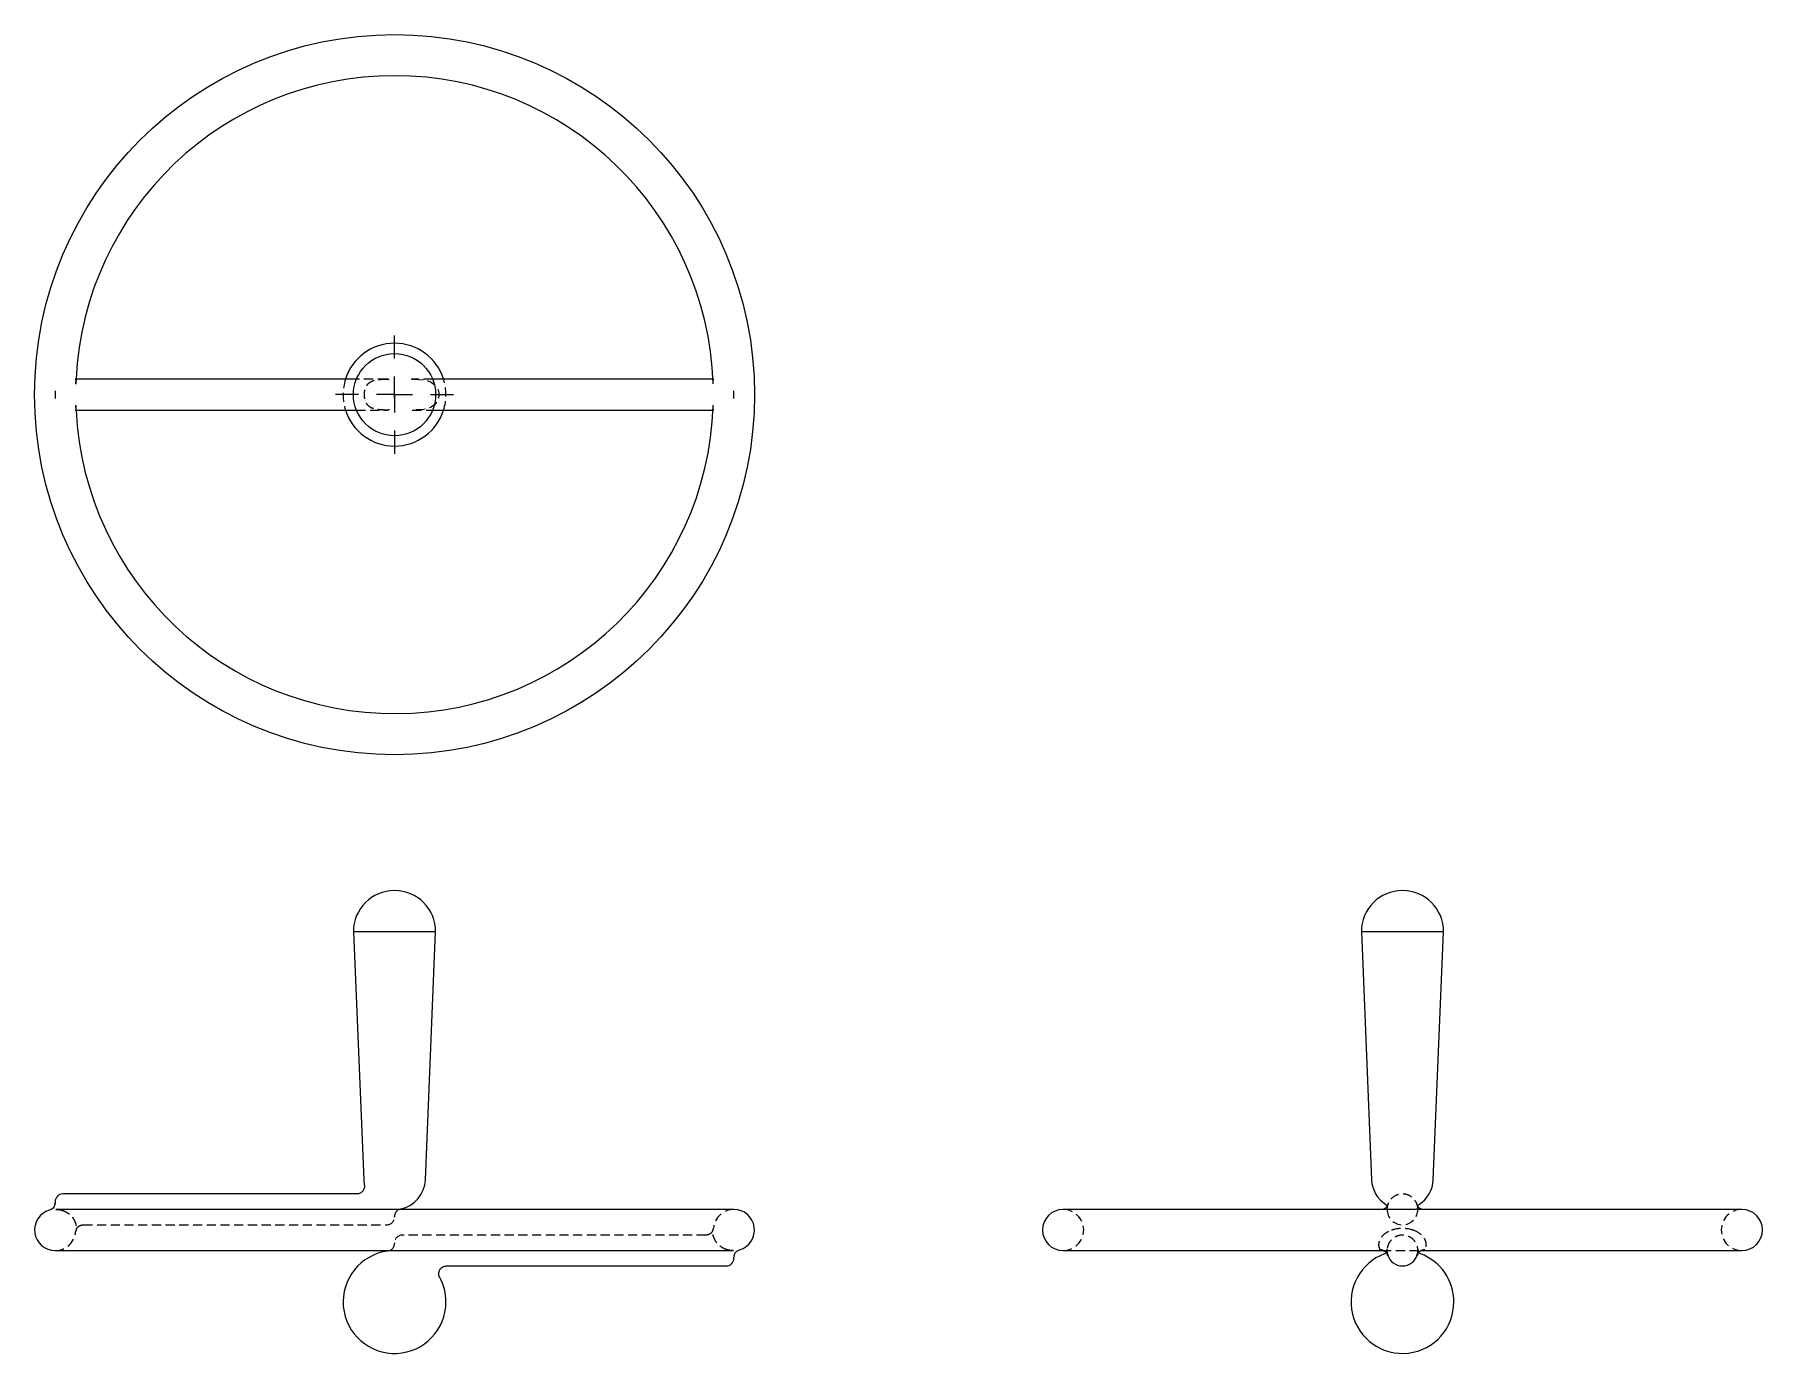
# Model space of a CAD drawing. Header units: millimetres. Extents: x 33 to 273, y 25 to 208.
import ezdxf

# ---------------------------------------------------------------- set-up
doc = ezdxf.new("R2010")
doc.units = ezdxf.units.MM
doc.linetypes.add('HIDDEN', pattern=[1.905, 1.27, -0.635])
doc.layers.add('10', color=7, linetype='Continuous')

# ---------------------------------------------------------------- blocks, each defined once
blk = doc.blocks.new('SW_CENTERMARKSYMBOL_0')
at = {"layer": '10', "color": 0}
for p, q in [((0, 5), (0, 8.21)), ((0, 0), (0, 2.5)), ((-5, 0), (-8.21, 0)), ((0, 0), (-2.5, 0)), ((0, 0), (0, -2.5)), ((0, 0), (2.5, 0)), ((5, 0), (8.21, 0)), ((0, -5), (0, -8.21))]:
    blk.add_line(p, q, dxfattribs=at)

msp = doc.modelspace()

# ---------------------------------------------------------------- linework, layer by layer
at = {"color": 7, "linetype": 'Continuous', "lineweight": 25}
for p, q in [((35.86, 158.55), (35.86, 157.45)), ((77.7, 160.14), (38.64, 160.14)), ((127.23, 160.14), (88.3, 160.14)), ((38.68, 155.86), (77.7, 155.86)), ((88.3, 155.86), (127.17, 155.86)), ((77.29, 83.43), (78.72, 48.96)), ((77.29, 83.43), (88.71, 83.43)), ((87.28, 48.96), (88.71, 83.43)), ((217.29, 83.43), (218.72, 48.96)), ((217.29, 83.43), (223, 83.43)), ((223, 83.43), (228.71, 83.43)), ((227.28, 48.96), (228.71, 83.43)), ((35.83, 45.61), (35.86, 45.78)), ((35.86, 45.93), (35.86, 45.78)), ((77.75, 47), (36.93, 47)), ((130.14, 44.86), (35.94, 44.86)), ((270.14, 44.86), (175.86, 44.86)), ((220.86, 44.95), (220.86, 44.86)), ((225.14, 44.86), (225.14, 44.95)), ((35.86, 39.14), (130.06, 39.14)), ((175.86, 39.14), (220.18, 39.14)), ((220.93, 38.61), (220.95, 38.51)), ((225.8, 39.14), (270.14, 39.14)), ((90.2, 37), (129.07, 37)), ((130.17, 38.39), (130.14, 38.22)), ((130.14, 38.07), (130.14, 38.22))]:
    msp.add_line(p, q, dxfattribs=at)
at = {"color": 7, "linetype": 'HIDDEN', "lineweight": 18}
for p, q in [((38.74, 159.51), (38.77, 160.17)), ((81.93, 160.14), (77.7, 160.14)), ((81.97, 160.15), (81.96, 160.15)), ((81.96, 160.15), (82.27, 160.09)), ((83, 157.48), (83, 158.52)), ((88.3, 160.14), (85.29, 160.14)), ((85.43, 160.14), (85.55, 160.14)), ((127.36, 160.14), (127.23, 160.14)), ((38.77, 155.82), (38.74, 156.5)), ((77.7, 155.86), (81.93, 155.86)), ((82.27, 155.91), (81.96, 155.85)), ((81.96, 155.85), (81.97, 155.85)), ((85.47, 155.86), (88.3, 155.86)), ((127.17, 155.86), (127.37, 155.86)), ((220.95, 45.49), (221.02, 45.68)), ((224.87, 45.9), (225.05, 45.49)), ((83, 43.79), (83, 43.92)), ((220.89, 45.34), (220.85, 45.28)), ((220.95, 45.49), (220.87, 45.33)), ((225.13, 45.33), (225.05, 45.49)), ((225.15, 45.28), (225.11, 45.34)), ((38.81, 42.14), (38.81, 42.12)), ((39.77, 42.71), (81.93, 42.71)), ((126.23, 41.29), (84.07, 41.29)), ((127.19, 41.86), (127.19, 41.88)), ((83, 40.21), (83, 40.13)), ((220.18, 39.14), (225.78, 39.14)), ((220.85, 39.24), (220.71, 38.93)), ((220.87, 39.38), (220.84, 39.24)), ((220.88, 38.85), (220.86, 39.09)), ((225.16, 39.24), (225.13, 39.38)), ((225.29, 38.93), (225.15, 39.24))]:
    msp.add_line(p, q, dxfattribs=at)
at = {"color": 7, "linetype": 'HIDDEN', "lineweight": 18, "flags": 128}
msp.add_lwpolyline([(85.69, 160.14), (86.36, 160.12), (87.09, 160.04), (87.66, 159.91), (88.11, 159.73), (88.71, 159.26), (88.95, 158.89), (89.06, 158.61), (89.13, 158.26), (89.14, 157.9), (89.1, 157.57), (89.02, 157.28), (88.91, 157.04), (88.62, 156.64), (88.25, 156.35), (88, 156.22), (87.79, 156.13), (87.52, 156.05), (87.07, 155.95), (86.39, 155.88), (85.44, 155.86), (85.44, 155.86)], dxfattribs=at)
at = {"color": 7, "linetype": 'Continuous', "lineweight": 25, "flags": 128}
for points in [[(83.6, 44.86), (83.68, 44.89), (83.86, 44.94)], [(82.31, 39.14), (82.26, 39.12), (82.07, 39.08)]]:
    msp.add_lwpolyline(points, dxfattribs=at)
at = {"color": 7, "linetype": 'Continuous', "lineweight": 25}
for radius in [50, 5.71]:
    msp.add_circle((83, 158), radius, dxfattribs=at)
for centre, radius, start, end in [((83, 158), 44.29, 90, 177.1866), ((83, 158), 44.29, 2.0316, 90), ((83, 158), 7.14, 17.4576, 162.5424), ((83, 158), 44.29, 182.8179, 357.95), ((83, 158), 7.14, 197.4576, 270), ((83, 158), 7.14, 270, 342.5424), ((83, 83.43), 5.71, 0.0002, 179.9998), ((223, 83.43), 5.71, 0.0002, 179.9998), ((83, 49.14), 4.29, 182.3798, 191.5639), ((83, 49.14), 4.29, 281.537, 357.6202), ((223, 49.14), 4.29, 182.3798, 237.1412), ((223, 49.14), 4.29, 302.7687, 357.6202), ((36.93, 45.93), 1.07, 90, 180), ((35.86, 42), 2.86, 105.85, 270), ((130.14, 42), 2.86, 285.85, 90), ((175.86, 42), 2.86, 90, 270), ((270.14, 42), 2.86, 270, 90), ((83, 32), 7.14, 97.4947, 0), ((223, 32), 7.14, 110.3403, 0), ((223, 39.14), 2.14, 197.1908, 342.8092), ((223, 32), 7.14, 0, 69.6299), ((129.07, 38.07), 1.07, 270, 0), ((83, 32), 7.14, 0, 28.5775)]:
    msp.add_arc(centre, radius, start, end, dxfattribs=at)
at = {"color": 7, "linetype": 'HIDDEN', "lineweight": 18}
for centre, radius, start, end in [((83, 158), 7.14, 162.5424, 197.4576), ((81.93, 159.07), 1.07, 77.4735, 90), ((83, 158), 7.14, 342.5424, 17.4576), ((81.93, 156.93), 1.07, 270, 282.1037), ((81.93, 43.79), 1.07, 270, 0), ((84.07, 43.89), 1.07, 115.9758, 180), ((130.14, 42), 2.86, 90, 174.8306), ((175.86, 42), 2.86, 270, 90), ((223, 44.86), 2.14, 180, 0), ((270.14, 42), 2.86, 90, 270), ((35.86, 42), 2.86, 270, 354.8308), ((84.07, 40.21), 1.07, 90, 180), ((81.93, 40.14), 1.07, 290.852, 0)]:
    msp.add_arc(centre, radius, start, end, dxfattribs=at)
for points, knots in [([(38.65, 160.14), (38.73, 160.14), (38.84, 160.14), (38.83, 160.15), (38.83, 160.15)], [0, 0, 0, 0, 0.688875, 1, 1, 1, 1]), ([(38.76, 160.17), (38.76, 160.11), (38.76, 159.96), (38.75, 159.64), (38.74, 159.46)], [0, 0, 0, 0, 0.407947, 1, 1, 1, 1]), ([(81.96, 155.85), (81.73, 155.86), (81.3, 155.86), (80.75, 155.91), (80.35, 155.97), (80.03, 156.06), (79.8, 156.15), (79.62, 156.25), (79.43, 156.39), (79.23, 156.6), (79.04, 156.91), (78.89, 157.31), (78.81, 157.8), (78.81, 158.33), (78.93, 158.85), (79.14, 159.28), (79.39, 159.58), (79.66, 159.78), (80.09, 159.98), (80.67, 160.09), (81.33, 160.14), (81.74, 160.14), (81.96, 160.15)], [0, 0, 0, 0, 0.069297, 0.126479, 0.172805, 0.209379, 0.24447, 0.271862, 0.30003, 0.343991, 0.389804, 0.435364, 0.480951, 0.529274, 0.582028, 0.63674, 0.68624, 0.730956, 0.790663, 0.878108, 0.934317, 1, 1, 1, 1]), ([(82.16, 160.12), (82.16, 160.12), (82.2, 160.11), (82.23, 160.1), (82.26, 160.08)], [0, 0, 0, 0, 0.077378, 1, 1, 1, 1]), ([(127.26, 159.48), (127.25, 159.67), (127.24, 159.98), (127.26, 160.22), (127.26, 160.25), (127.26, 160.25)], [0, 0, 0, 0, 0.487391, 0.812016, 1, 1, 1, 1]), ([(38.74, 156.52), (38.75, 156.33), (38.76, 156), (38.75, 155.85), (38.74, 155.78)], [0, 0, 0, 0, 0.600112, 1, 1, 1, 1]), ([(127.24, 155.78), (127.24, 155.79), (127.24, 155.82), (127.24, 156.05), (127.25, 156.36), (127.26, 156.54)], [0, 0, 0, 0, 0.215534, 0.535644, 1, 1, 1, 1]), ([(38.82, 155.85), (38.82, 155.85), (38.82, 155.86), (38.72, 155.86), (38.65, 155.86)], [0, 0, 0, 0, 0.337884, 1, 1, 1, 1]), ([(82.26, 155.92), (82.24, 155.91), (82.21, 155.89), (82.17, 155.89), (82.15, 155.89)], [0, 0, 0, 0, 0.513461, 1, 1, 1, 1]), ([(225.14, 44.95), (225.14, 45.05), (225.11, 45.44), (224.77, 46.15), (224.22, 46.65), (223.66, 46.93), (223, 47.03), (222.12, 46.9), (221.29, 46.29), (220.89, 45.44), (220.86, 45.05), (220.86, 44.95)], [1.751071, 1.751071, 1.751071, 1.751071, 1.8889741, 2.0268772, 2.0958287, 2.1647802, 2.2337318, 2.3026833, 2.4405864, 2.5784895, 2.7163925, 2.7163925, 2.7163925, 2.7163925]), ([(35.97, 44.86), (35.99, 44.86), (36.01, 44.86), (36.03, 44.86), (36.03, 44.85)], [0, 0, 0, 0, 0.795245, 1, 1, 1, 1]), ([(36.03, 44.86), (36.14, 44.85), (36.36, 44.84), (36.58, 44.8), (36.68, 44.78)], [0, 0, 0, 0, 0.519551, 1, 1, 1, 1]), ([(36.06, 44.85), (36.17, 44.85), (36.37, 44.83), (36.58, 44.8), (36.68, 44.78)], [0, 0, 0, 0, 0.518183, 1, 1, 1, 1]), ([(36.68, 44.78), (36.87, 44.72), (37.26, 44.59), (37.78, 44.26), (38.22, 43.84), (38.55, 43.33), (38.73, 42.83), (38.8, 42.42), (38.8, 42.27), (38.8, 42.2)], [0, 0, 0, 0, 0.129234, 0.259708, 0.388788, 0.517775, 0.657055, 0.817799, 1, 1, 1, 1]), ([(36.68, 44.78), (36.87, 44.72), (37.26, 44.59), (37.78, 44.26), (38.22, 43.84), (38.55, 43.33), (38.73, 42.83), (38.8, 42.43), (38.8, 42.16), (38.81, 42.14), (38.81, 42.14)], [0, 0, 0, 0, 0.111874, 0.224801, 0.336556, 0.448223, 0.56883, 0.708027, 0.86578, 1, 1, 1, 1]), ([(38.81, 42.12), (38.79, 42.06), (38.73, 41.94), (38.71, 41.81), (38.7, 41.74)], [0, 0, 0, 0, 0.499618, 1, 1, 1, 1]), ([(38.81, 42.12), (38.86, 42.21), (38.97, 42.38), (39.2, 42.57), (39.47, 42.69), (39.67, 42.71), (39.77, 42.71)], [0, 0, 0, 0, 0.249943, 0.499972, 0.749954, 1, 1, 1, 1]), ([(127.19, 41.88), (127.14, 41.79), (127.03, 41.62), (126.8, 41.43), (126.52, 41.31), (126.33, 41.29), (126.23, 41.29)], [0, 0, 0, 0, 0.250122, 0.500027, 0.749999, 1, 1, 1, 1]), ([(127.19, 41.88), (127.21, 41.94), (127.27, 42.06), (127.29, 42.19), (127.3, 42.26)], [0, 0, 0, 0, 0.499743, 1, 1, 1, 1]), ([(129.32, 39.22), (129.13, 39.28), (128.74, 39.41), (128.22, 39.74), (127.78, 40.16), (127.45, 40.67), (127.27, 41.17), (127.2, 41.57), (127.2, 41.84), (127.19, 41.86), (127.19, 41.86)], [0, 0, 0, 0, 0.111861, 0.224786, 0.336531, 0.448203, 0.568794, 0.707964, 0.865706, 1, 1, 1, 1]), ([(129.32, 39.22), (129.13, 39.28), (128.74, 39.41), (128.22, 39.74), (127.78, 40.16), (127.45, 40.67), (127.27, 41.17), (127.21, 41.58), (127.2, 41.73), (127.2, 41.81)], [0, 0, 0, 0, 0.129204, 0.259622, 0.388693, 0.517675, 0.65699, 0.817779, 1, 1, 1, 1]), ([(219.91, 39.23), (219.86, 39.32), (219.76, 39.55), (219.72, 40.05), (219.79, 40.56), (220.21, 41.24), (220.8, 41.69), (221.26, 41.91), (221.44, 41.98), (221.49, 42)], [2.5373799, 2.5373799, 2.5373799, 2.5373799, 2.6479909, 2.6848612, 2.7586018, 2.8323425, 2.9060831, 2.9337358, 2.9464579, 2.9464579, 2.9464579, 2.9464579]), ([(225.05, 38.51), (225.07, 38.6), (225.13, 38.8), (225.15, 39.26), (225.09, 39.73), (224.82, 40.35), (224.33, 40.87), (223.49, 41.32), (222.6, 41.32), (221.96, 41.03), (221.57, 40.76), (221.18, 40.35), (220.91, 39.73), (220.86, 39.33), (220.86, 39.16), (220.86, 39.14)], [1.914089, 1.914089, 1.914089, 1.914089, 2.0246999, 2.0615702, 2.1353109, 2.2090515, 2.2827922, 2.3565328, 2.5040141, 2.5501019, 2.5777547, 2.6514953, 2.725236, 2.7989766, 2.8056611, 2.8056611, 2.8056611, 2.8056611]), ([(221.49, 42), (221.64, 42.05), (222.45, 42.3), (223.55, 42.3), (224.36, 42.05), (224.51, 42)], [2.3231426, 2.3231426, 2.3231426, 2.3231426, 2.356507, 2.5039883, 2.5373785, 2.5373785, 2.5373785, 2.5373785]), ([(224.51, 42), (224.95, 41.84), (225.34, 41.6), (225.93, 41.04), (226.12, 40.72), (226.25, 40.28), (226.26, 40.14), (226.27, 39.89), (226.26, 39.77), (226.2, 39.47), (226.13, 39.32), (226.09, 39.23)], [0, 0, 0, 0, 0.25, 0.25, 0.5, 0.5, 0.625, 0.625, 0.75, 0.75, 1, 1, 1, 1]), ([(129.97, 39.14), (129.86, 39.15), (129.64, 39.16), (129.42, 39.2), (129.32, 39.22)], [0, 0, 0, 0, 0.5195462, 1, 1, 1, 1]), ([(130.03, 39.14), (130.01, 39.14), (129.99, 39.14), (129.97, 39.14), (129.96, 39.15)], [0, 0, 0, 0, 0.792627, 1, 1, 1, 1]), ([(220.44, 39.1), (220.38, 39.13), (220.22, 39.22), (220.03, 39.23), (219.91, 39.23)], [0, 0, 0, 0, 0.382276, 1, 1, 1, 1]), ([(220.86, 39.14), (220.87, 39), (220.88, 38.76), (220.92, 38.65), (220.93, 38.61)], [0, 0, 0, 0, 0.620443, 1, 1, 1, 1]), ([(226.09, 39.23), (225.97, 39.23), (225.78, 39.22), (225.62, 39.13), (225.56, 39.1)], [0, 0, 0, 0, 0.623924, 1, 1, 1, 1])]:
    msp.add_open_spline(points, degree=3, knots=knots, dxfattribs=at)
at = {"color": 7, "linetype": 'Continuous', "lineweight": 25}
for points, knots in [([(38.83, 160.15), (38.84, 160.15), (38.86, 160.15), (38.78, 160.2), (38.76, 160.23), (38.76, 160.22), (38.76, 160.22)], [0, 0, 0, 0, 0.337771, 0.702466, 0.994016, 1, 1, 1, 1]), ([(38.74, 155.75), (38.74, 155.74), (38.74, 155.73), (38.78, 155.8), (38.81, 155.83), (38.83, 155.84)], [0, 0, 0, 0, 0.04734, 0.323206, 1, 1, 1, 1]), ([(78.8, 48.29), (78.81, 48.21), (78.83, 48.05), (78.8, 47.81), (78.72, 47.59), (78.59, 47.39), (78.42, 47.22), (78.21, 47.1), (77.99, 47.02), (77.83, 47.01), (77.75, 47)], [0, 0, 0, 0, 0.125019, 0.250012, 0.375066, 0.500161, 0.62506, 0.750013, 0.875028, 1, 1, 1, 1]), ([(35.84, 45.61), (35.83, 45.54), (35.8, 45.42), (35.68, 45.16), (35.48, 44.95), (35.27, 44.82), (35.14, 44.77), (35.08, 44.75)], [0, 0, 0, 0, 0.227301, 0.457645, 0.709795, 0.849629, 1, 1, 1, 1]), ([(220.85, 45.28), (220.82, 45.23), (220.74, 45.1), (220.56, 44.96), (220.36, 44.87), (220.26, 44.86), (220.21, 44.86)], [0, 0, 0, 0, 0.195136, 0.460759, 0.727678, 1, 1, 1, 1]), ([(220.65, 45.56), (220.69, 45.53), (220.77, 45.46), (220.86, 45.29), (220.9, 45.08), (220.89, 44.93), (220.89, 44.86)], [0, 0, 0, 0, 0.261123, 0.513588, 0.759302, 1, 1, 1, 1]), ([(225.11, 44.86), (225.11, 44.93), (225.1, 45.08), (225.14, 45.29), (225.23, 45.46), (225.31, 45.53), (225.35, 45.56)], [0, 0, 0, 0, 0.241401, 0.487346, 0.739519, 1, 1, 1, 1]), ([(225.14, 44.95), (225.14, 44.92), (225.14, 44.89), (225.12, 44.86), (225.12, 44.86)], [0, 0, 0, 0, 0.998814, 1, 1, 1, 1]), ([(225.79, 44.85), (225.74, 44.86), (225.64, 44.87), (225.44, 44.96), (225.26, 45.1), (225.18, 45.23), (225.15, 45.28)], [0, 0, 0, 0, 0.271214, 0.537923, 0.803797, 1, 1, 1, 1]), ([(130.16, 38.39), (130.17, 38.46), (130.2, 38.58), (130.32, 38.84), (130.52, 39.05), (130.73, 39.18), (130.86, 39.23), (130.92, 39.25)], [0, 0, 0, 0, 0.227301, 0.457645, 0.709796, 0.84963, 1, 1, 1, 1]), ([(220.21, 39.14), (220.29, 39.13), (220.45, 39.12), (220.69, 38.97), (220.89, 38.75), (220.96, 38.55), (221, 38.45)], [0, 0, 0, 0, 0.247335, 0.495719, 0.746424, 1, 1, 1, 1]), ([(220.71, 38.93), (220.7, 38.91), (220.66, 38.82), (220.57, 38.73), (220.51, 38.7), (220.48, 38.68)], [0, 0, 0, 0, 0.129913, 0.549949, 1, 1, 1, 1]), ([(220.95, 38.51), (220.91, 38.61), (220.83, 38.81), (220.67, 38.95), (220.59, 39.01)], [0, 0, 0, 0, 0.534753, 1, 1, 1, 1]), ([(221, 38.45), (221, 38.45), (220.97, 38.46), (220.96, 38.49), (220.95, 38.51)], [0, 0, 0, 0, 0.1494387, 1, 1, 1, 1]), ([(225, 38.45), (225.04, 38.55), (225.11, 38.75), (225.31, 38.97), (225.55, 39.12), (225.71, 39.14), (225.79, 39.15)], [0, 0, 0, 0, 0.253949, 0.505023, 0.753358, 1, 1, 1, 1]), ([(225.05, 38.51), (225.04, 38.49), (225.03, 38.47), (225, 38.46), (225, 38.45)], [0, 0, 0, 0, 0.815687, 1, 1, 1, 1]), ([(225.41, 39.01), (225.33, 38.95), (225.17, 38.81), (225.09, 38.61), (225.05, 38.51)], [0, 0, 0, 0, 0.467794, 1, 1, 1, 1]), ([(225.52, 38.68), (225.49, 38.7), (225.43, 38.74), (225.34, 38.82), (225.3, 38.91), (225.29, 38.93)], [0, 0, 0, 0, 0.448979, 0.868682, 1, 1, 1, 1]), ([(89.27, 35.42), (89.24, 35.5), (89.16, 35.67), (89.13, 35.95), (89.17, 36.23), (89.28, 36.48), (89.46, 36.7), (89.68, 36.87), (89.94, 36.98), (90.12, 36.99), (90.21, 37)], [0, 0, 0, 0, 0.125081, 0.250155, 0.375081, 0.499879, 0.625003, 0.750046, 0.875005, 1, 1, 1, 1])]:
    msp.add_open_spline(points, degree=3, knots=knots, dxfattribs=at)
at = {"color": 7, "linetype": 'HIDDEN', "lineweight": 18}
msp.add_open_spline([(130.14, 157.45), (130.14, 157.82), (130.14, 158.18), (130.14, 158.55)], degree=3, dxfattribs=at)

# ---------------------------------------------------------------- block references
at = {"layer": '10'}
msp.add_blockref('SW_CENTERMARKSYMBOL_0', (83, 158), dxfattribs=at)

doc.saveas('drawing.dxf')
